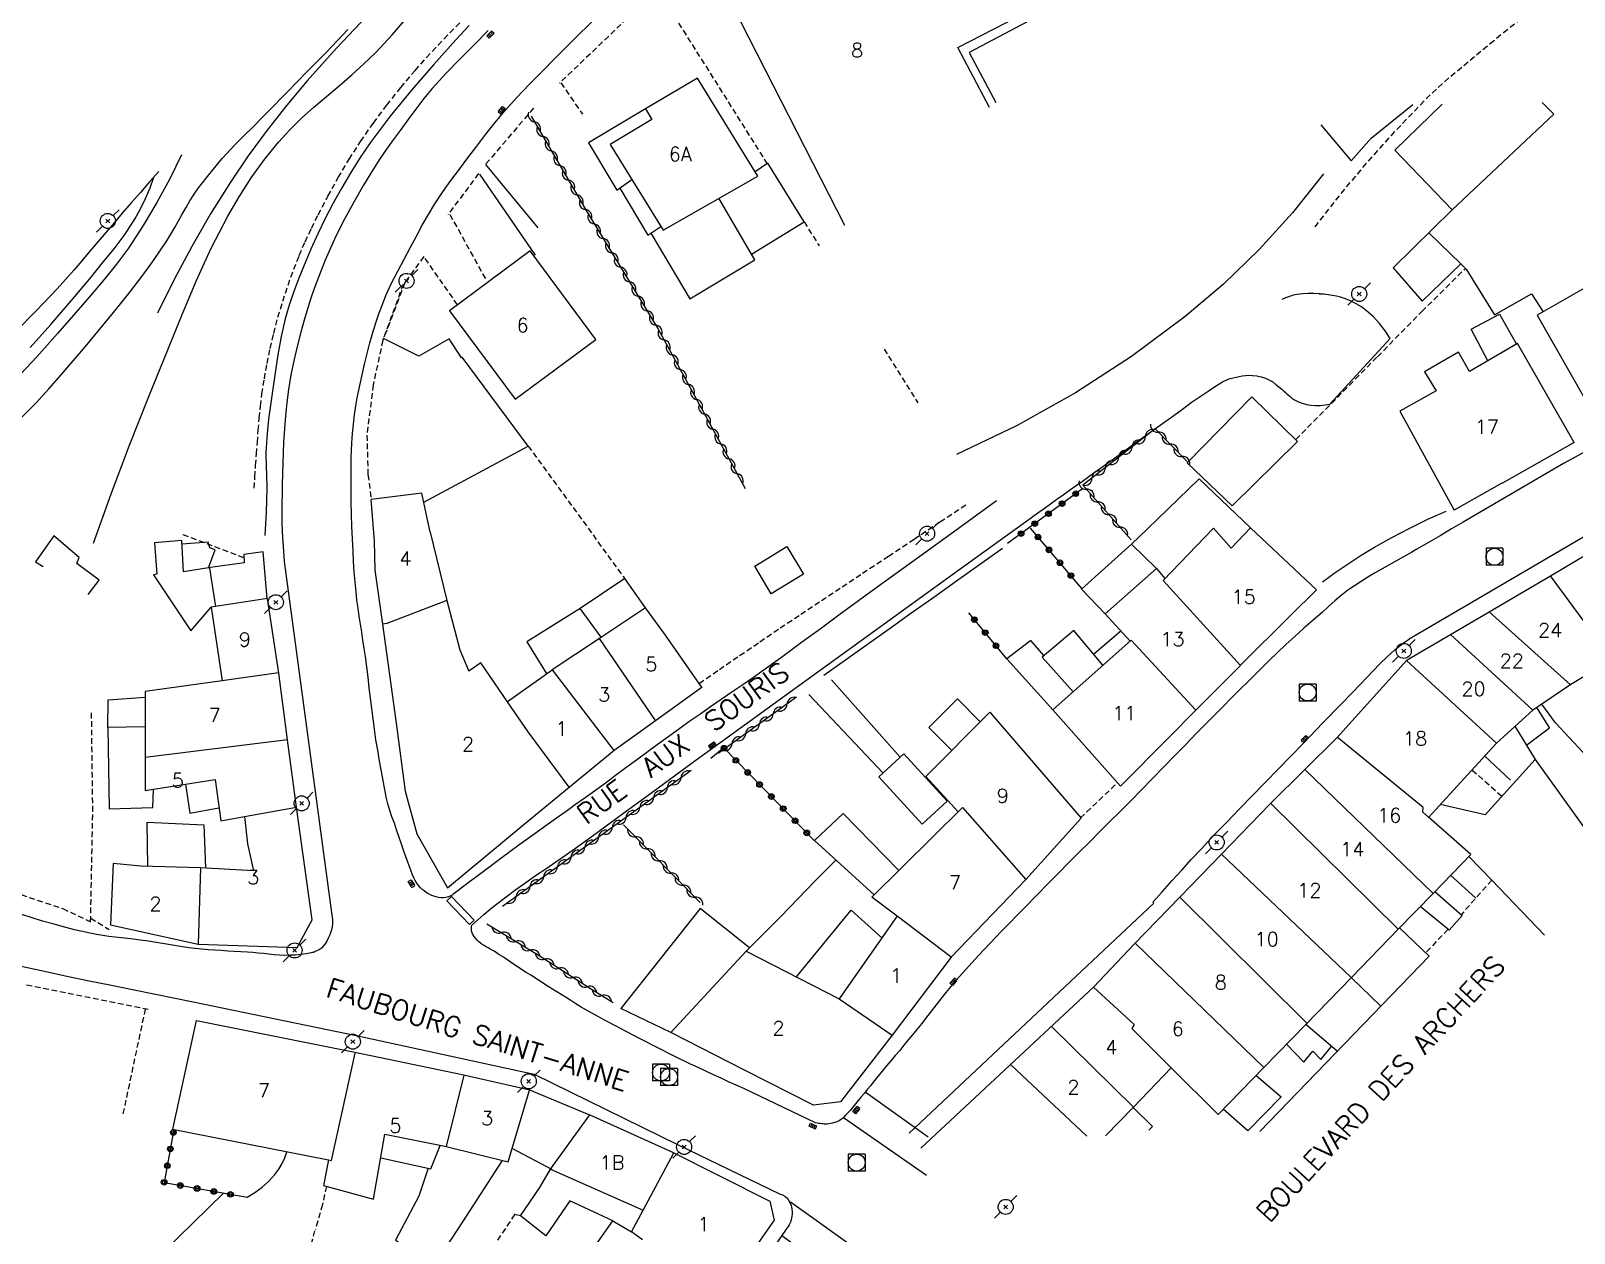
# Model space of a CAD drawing. Header units: millimetres. Extents: x 146000 to 147001, y 143000 to 144000.
# Drawn here: x 146626.7 to 146763.5, y 143201.2 to 143307.7 of the extents above; entities that cross this region are included whole.
import ezdxf
from ezdxf.enums import TextEntityAlignment as Align

# ---------------------------------------------------------------- set-up
doc = ezdxf.new("R2010")
doc.units = ezdxf.units.MM
doc.linetypes.add('DASHED', pattern=[0.75, 0.5, -0.25])
doc.layers.get('0').update_dxf_attribs({"linetype": 'CONTINUOUS'})
for name, color, linetype in [('W0008', 7, 'CONTINUOUS'), ('W0014', 7, 'CONTINUOUS'), ('W0017', 7, 'CONTINUOUS'), ('W0020', 2, 'CONTINUOUS'), ('W0070', 7, 'DASHED'), ('W0071', 7, 'CONTINUOUS'), ('W0101', 7, 'CONTINUOUS'), ('W0104', 1, 'CONTINUOUS'), ('W0112', 1, 'DASHED'), ('W0211', 2, 'CONTINUOUS'), ('W0214', 2, 'CONTINUOUS'), ('W0300', 7, 'CONTINUOUS'), ('W0310', 3, 'CONTINUOUS'), ('W0323', 7, 'CONTINUOUS'), ('W0333', 7, 'CONTINUOUS'), ('W0401', 7, 'CONTINUOUS'), ('W0402', 7, 'CONTINUOUS'), ('W0420', 7, 'CONTINUOUS'), ('W0473', 7, 'CONTINUOUS'), ('W0989', 7, 'CONTINUOUS'), ('W0991', 7, 'CONTINUOUS'), ('W1102', 7, 'CONTINUOUS')]:
    doc.layers.add(name, color=color, linetype=linetype)
doc.styles.get("Standard").update_dxf_attribs({"font": 'romans.shx', "width": 0.85})

# ---------------------------------------------------------------- blocks, each defined once
blk = doc.blocks.new('T473')
for p, q in [((-0.166667, 0.166667), (0.166667, -0.166667)), ((-0.166667, -0.166667), (0.166667, 0.166667)), ((0.500001, 0.500001), (1.000002, 1.000002)), ((-1.000002, -1.000002), (-0.500001, -0.500001))]:
    blk.add_line(p, q)
blk.add_ellipse((0, 0), major_axis=(0.471405, 0.471405), ratio=1, start_param=5.4977871438, end_param=11.780972451)
blk = doc.blocks.new('T420')
for p, q in [((0.75, 0.75), (-0.75, 0.75)), ((-0.75, 0.75), (-0.75, -0.75)), ((0.75, 0.75), (0.75, -0.75)), ((0.75, -0.75), (-0.75, -0.75))]:
    blk.add_line(p, q)
blk.add_ellipse((0, 0), major_axis=(-0.53, 0.53), ratio=1, start_param=3.926991, end_param=10.210176)
blk = doc.blocks.new('T401')
for p, q in [((-0.3, 0.3), (0, 0.3)), ((-0.3, -0.25), (-0.3, 0.3)), ((-0.3, 0.15), (0, 0.15)), ((-0.3, 0), (0, 0)), ((0, 0.3), (0, -0.25)), ((-0.3, -0.15), (0, -0.15)), ((-0.3, -0.25), (-0.3, -0.3)), ((-0.3, -0.3), (0, -0.3)), ((0, -0.3), (0, -0.25))]:
    blk.add_line(p, q)
blk = doc.blocks.new('t323o')
at = {"color": 0, "linetype": 'Continuous'}
for radius in [0.25, 0.15]:
    blk.add_circle((0, 0), radius, dxfattribs=at)
blk = doc.blocks.new('t310o')
at = {"color": 0, "linetype": 'Continuous'}
for centre, start, end in [((-0.5, 0.38), 216.8699, 323.1304), ((0.5, -0.37), 36.8699, 143.1303)]:
    blk.add_arc(centre, 0.625, start, end, dxfattribs=at)

msp = doc.modelspace()

# ---------------------------------------------------------------- linework, layer by layer
at = {"layer": 'W0008'}
for points in [[(146740.91, 143284.43), (146740.42, 143284.48), (146739.93, 143284.48), (146739.44, 143284.45), (146738.95, 143284.39), (146738.6, 143284.31), (146738.25, 143284.21), (146737.92, 143284.08), (146737.59, 143283.93)], [(146747.19, 143280.48), (146746.75, 143281.17), (146746.25, 143281.81), (146745.7, 143282.41), (146745.09, 143282.95), (146744.64, 143283.29), (146744.16, 143283.57), (146743.66, 143283.82), (146743.15, 143284.03), (146742.79, 143284.15), (146742.42, 143284.24), (146742.05, 143284.3), (146741.68, 143284.36), (146741.49, 143284.39), (146741.29, 143284.41), (146741.1, 143284.42), (146740.9, 143284.42)], [(146741.84, 143274.68), (146747.19, 143280.48)], [(146665.82, 143228.49), (146666.34, 143228.98), (146666.88, 143229.45), (146667.43, 143229.92), (146667.98, 143230.37), (146668.84, 143231.02), (146669.7, 143231.66), (146670.58, 143232.28), (146671.46, 143232.89), (146672.35, 143233.49), (146673.24, 143234.1), (146674.12, 143234.71), (146674.99, 143235.33), (146676.58, 143236.47), (146678.15, 143237.62), (146679.73, 143238.77), (146681.3, 143239.92), (146682.87, 143241.07), (146684.44, 143242.22), (146686.01, 143243.37), (146687.59, 143244.51), (146694.54, 143249.55), (146701.49, 143254.58), (146708.44, 143259.6), (146715.41, 143264.62), (146715.97, 143265.03), (146716.53, 143265.43), (146717.09, 143265.83), (146717.66, 143266.24), (146718.22, 143266.64), (146718.78, 143267.04), (146719.35, 143267.45), (146719.91, 143267.85), (146720.92, 143268.58), (146721.93, 143269.3), (146722.95, 143270.03), (146723.96, 143270.76), (146724.97, 143271.49), (146725.98, 143272.22), (146727, 143272.94), (146728.01, 143273.67), (146728.79, 143274.23), (146729.56, 143274.8), (146730.35, 143275.35), (146731.14, 143275.89), (146731.54, 143276.15), (146731.93, 143276.4), (146732.34, 143276.63), (146732.76, 143276.84), (146733.01, 143276.93), (146733.27, 143277.01), (146733.53, 143277.07), (146733.79, 143277.12), (146734.08, 143277.17), (146734.37, 143277.21), (146734.67, 143277.23), (146734.97, 143277.22), (146735.36, 143277.17), (146735.75, 143277.08), (146736.13, 143276.96), (146736.49, 143276.8), (146736.79, 143276.63), (146737.06, 143276.42), (146737.32, 143276.19), (146737.58, 143275.98), (146737.74, 143275.85), (146737.88, 143275.72), (146738.03, 143275.59), (146738.17, 143275.46), (146738.32, 143275.33), (146738.48, 143275.2), (146738.64, 143275.09), (146738.82, 143274.99), (146739.13, 143274.84), (146739.46, 143274.73), (146739.8, 143274.65), (146740.15, 143274.59), (146740.57, 143274.56), (146741, 143274.56), (146741.42, 143274.61), (146741.84, 143274.68)]]:
    msp.add_lwpolyline(points, dxfattribs=at)
at = {"layer": 'W0014'}
for points in [[(146660.55, 143232.97), (146660.4, 143233.36), (146660.25, 143233.76), (146660.1, 143234.16), (146659.95, 143234.56), (146659.75, 143235.15), (146659.54, 143235.75), (146659.34, 143236.35), (146659.14, 143236.94), (146658.94, 143237.52), (146658.73, 143238.09), (146658.53, 143238.67), (146658.36, 143239.25), (146658.25, 143239.72), (146658.15, 143240.2), (146658.07, 143240.68), (146657.98, 143241.15), (146657.81, 143242.1), (146657.63, 143243.04), (146657.47, 143243.99), (146657.31, 143244.93), (146657.18, 143245.85), (146657.06, 143246.77), (146656.94, 143247.7), (146656.83, 143248.62), (146656.72, 143249.54), (146656.61, 143250.47), (146656.49, 143251.39), (146656.37, 143252.31), (146656.27, 143253.02), (146656.16, 143253.74), (146656.05, 143254.45), (146655.94, 143255.16), (146655.83, 143255.87), (146655.73, 143256.59), (146655.63, 143257.3), (146655.55, 143258.02), (146655.46, 143258.92), (146655.39, 143259.82), (146655.33, 143260.73), (146655.28, 143261.63), (146655.23, 143262.72), (146655.18, 143263.81), (146655.14, 143264.9), (146655.12, 143265.99), (146655.12, 143266.65), (146655.11, 143267.3), (146655.11, 143267.96), (146655.11, 143268.61), (146655.11, 143269.27), (146655.12, 143269.92), (146655.15, 143270.57), (146655.18, 143271.23), (146655.24, 143272.06), (146655.32, 143272.88), (146655.42, 143273.71), (146655.54, 143274.53), (146655.66, 143275.22), (146655.79, 143275.9), (146655.94, 143276.58), (146656.09, 143277.26), (146656.3, 143278.21), (146656.53, 143279.15), (146656.76, 143280.1), (146657.03, 143281.03), (146657.29, 143281.86), (146657.57, 143282.68), (146657.88, 143283.49), (146658.2, 143284.3), (146658.7, 143285.39), (146659.24, 143286.46), (146659.8, 143287.52), (146660.37, 143288.58), (146660.89, 143289.55), (146661.42, 143290.52), (146661.96, 143291.48), (146662.54, 143292.43), (146663.23, 143293.47), (146663.96, 143294.49), (146664.71, 143295.49), (146665.46, 143296.49), (146666.25, 143297.54), (146667.05, 143298.59), (146667.86, 143299.62), (146668.71, 143300.63), (146669.78, 143301.83), (146670.9, 143303), (146672.03, 143304.15), (146673.17, 143305.3), (146674.85, 143306.99), (146676.55, 143308.67)], [(146665.58, 143308.22), (146664.39, 143306.94), (146662.41, 143304.73), (146660.46, 143302.49), (146658.57, 143300.19), (146656.79, 143297.81), (146655.9, 143296.52), (146655.07, 143295.19), (146654.28, 143293.84), (146653.52, 143292.47), (146652.82, 143291.13), (146652.16, 143289.76), (146651.54, 143288.39), (146650.95, 143286.99), (146650.48, 143285.82), (146650.03, 143284.64), (146649.62, 143283.45), (146649.27, 143282.24), (146648.9, 143280.65), (146648.62, 143279.05), (146648.38, 143277.44), (146648.15, 143275.83), (146647.97, 143274.59), (146647.8, 143273.34), (146647.67, 143272.08), (146647.58, 143270.83), (146647.56, 143270.37), (146647.56, 143269.91), (146647.57, 143269.46), (146647.59, 143269), (146647.61, 143268.55), (146647.62, 143268.09), (146647.63, 143267.63), (146647.63, 143267.18), (146647.61, 143266.14), (146647.58, 143265.1), (146647.53, 143264.06), (146647.46, 143263.02)], [(146667.25, 143307.77), (146666, 143306.5), (146664.74, 143305.24), (146663.5, 143303.96), (146662.3, 143302.64), (146661.56, 143301.74), (146660.84, 143300.81), (146660.14, 143299.87), (146659.45, 143298.92), (146658.84, 143298.09), (146658.24, 143297.25), (146657.66, 143296.4), (146657.1, 143295.53), (146656.21, 143294.07), (146655.35, 143292.58), (146654.53, 143291.07), (146653.76, 143289.54), (146653.27, 143288.5), (146652.82, 143287.44), (146652.39, 143286.37), (146651.98, 143285.3), (146651.61, 143284.25), (146651.26, 143283.19), (146650.94, 143282.12), (146650.64, 143281.05), (146650.32, 143279.79), (146650.03, 143278.52), (146649.77, 143277.25), (146649.56, 143275.97), (146649.4, 143274.81), (146649.29, 143273.64), (146649.21, 143272.48), (146649.13, 143271.31), (146649.08, 143270.36), (146649.05, 143269.42), (146649.03, 143268.48), (146649.01, 143267.54), (146649, 143266.71), (146648.98, 143265.89), (146648.97, 143265.06), (146648.98, 143264.24), (146649.01, 143263.36), (146649.05, 143262.48), (146649.12, 143261.6), (146649.19, 143260.72)], [(146794.52, 143287.09), (146778.86, 143278.29), (146762.54, 143269.42), (146753.65, 143264.21)], [(146748.87, 143253.86), (146791.54, 143278.86), (146795.47, 143281.29)], [(146712.29, 143266.1), (146708.8, 143263.57), (146705.31, 143261.03), (146701.82, 143258.5), (146698.33, 143255.96), (146697.5, 143255.35), (146696.67, 143254.74), (146695.85, 143254.14), (146695.02, 143253.53), (146694.2, 143252.92), (146693.37, 143252.31), (146692.54, 143251.71), (146691.71, 143251.11), (146690.76, 143250.45), (146689.81, 143249.79), (146688.86, 143249.13), (146687.91, 143248.48), (146686.95, 143247.83), (146686, 143247.17), (146685.05, 143246.51), (146684.11, 143245.84), (146683.17, 143245.17), (146682.24, 143244.49), (146681.31, 143243.81), (146680.39, 143243.12), (146679.46, 143242.43), (146678.54, 143241.75), (146677.61, 143241.06), (146676.68, 143240.38), (146675.84, 143239.78), (146675, 143239.18), (146674.16, 143238.58), (146673.32, 143237.98), (146672.48, 143237.38), (146671.64, 143236.78), (146670.8, 143236.18), (146669.96, 143235.57), (146668.5, 143234.49), (146667.04, 143233.4), (146665.58, 143232.3), (146664.13, 143231.2)], [(146753.65, 143264.21), (146752.63, 143263.61), (146751.61, 143263), (146750.58, 143262.41), (146749.56, 143261.81), (146749.09, 143261.55), (146748.62, 143261.28), (146748.15, 143261.02), (146747.68, 143260.76), (146747.21, 143260.5), (146746.74, 143260.23), (146746.27, 143259.96), (146745.8, 143259.69), (146745.2, 143259.32), (146744.6, 143258.96), (146744.01, 143258.58), (146743.44, 143258.17), (146742.85, 143257.71), (146742.27, 143257.23), (146741.71, 143256.73), (146741.17, 143256.21)], [(146649.19, 143260.72), (146653.39, 143229.39)], [(146741.17, 143256.21), (146740.35, 143255.51), (146739.54, 143254.81), (146738.74, 143254.09), (146737.95, 143253.36), (146736.43, 143251.92), (146734.94, 143250.45), (146733.46, 143248.97), (146731.99, 143247.49), (146731, 143246.49), (146730.02, 143245.5), (146729.04, 143244.49), (146728.07, 143243.49), (146727.09, 143242.49), (146726.11, 143241.49), (146725.14, 143240.49), (146724.16, 143239.49), (146723.25, 143238.58), (146722.35, 143237.67), (146721.44, 143236.76), (146720.54, 143235.85), (146719.63, 143234.95), (146718.72, 143234.04), (146717.82, 143233.12), (146716.92, 143232.21), (146714.84, 143230.08), (146712.75, 143227.96), (146710.69, 143225.8), (146708.69, 143223.59), (146708.24, 143223.06), (146707.8, 143222.53), (146707.37, 143221.98), (146706.95, 143221.44), (146706.53, 143220.89), (146706.11, 143220.34), (146705.68, 143219.79), (146705.25, 143219.25), (146704.87, 143218.79), (146704.48, 143218.32), (146704.1, 143217.86), (146703.72, 143217.4), (146703.33, 143216.94), (146702.94, 143216.48), (146702.56, 143216.02), (146702.18, 143215.56), (146701.91, 143215.23), (146701.65, 143214.91), (146701.38, 143214.58), (146701.12, 143214.25), (146700.85, 143213.93), (146700.59, 143213.6), (146700.32, 143213.28), (146700.05, 143212.95), (146699.81, 143212.66), (146699.57, 143212.37), (146699.32, 143212.08), (146699.07, 143211.8), (146698.93, 143211.66), (146698.79, 143211.51), (146698.64, 143211.36), (146698.48, 143211.24), (146698.35, 143211.17), (146698.22, 143211.1), (146698.08, 143211.05), (146697.95, 143211.01), (146697.78, 143210.96), (146697.61, 143210.91), (146697.43, 143210.88), (146697.26, 143210.86), (146697.14, 143210.86), (146697.03, 143210.87), (146696.92, 143210.88), (146696.81, 143210.89), (146696.67, 143210.91), (146696.54, 143210.93), (146696.41, 143210.96), (146696.27, 143210.98)], [(146746.25, 143251.62), (146746.48, 143251.87), (146746.73, 143252.11), (146746.98, 143252.34), (146747.23, 143252.57), (146747.63, 143252.91), (146748.04, 143253.24), (146748.46, 143253.56), (146748.89, 143253.86)], [(146704.56, 143210.06), (146726.23, 143230.45), (146726.23, 143230.45), (146726.23, 143230.45), (146726.23, 143230.45), (146726.23, 143230.45), (146726.23, 143230.45), (146726.23, 143230.45), (146726.23, 143230.45), (146726.23, 143230.45), (146726.23, 143230.45), (146726.15, 143230.53), (146727, 143231.48), (146727.85, 143232.43), (146728.71, 143233.38), (146729.58, 143234.33), (146730.45, 143235.27), (146731.57, 143236.46), (146732.7, 143237.63), (146733.83, 143238.81), (146734.97, 143239.98), (146736.11, 143241.14), (146737.25, 143242.31), (146738.39, 143243.48), (146739.52, 143244.65), (146741.2, 143246.39), (146742.89, 143248.13), (146744.57, 143249.88), (146746.24, 143251.62)], [(146664.13, 143231.19), (146663.94, 143231.08), (146663.73, 143231.01), (146663.51, 143230.95), (146663.29, 143230.92), (146663.08, 143230.92), (146662.86, 143230.95), (146662.66, 143231), (146662.45, 143231.06), (146662.27, 143231.13), (146662.09, 143231.2), (146661.92, 143231.3), (146661.75, 143231.4), (146661.57, 143231.53), (146661.41, 143231.66), (146661.25, 143231.81), (146661.1, 143231.98), (146660.94, 143232.21), (146660.79, 143232.45), (146660.66, 143232.7), (146660.55, 143232.97)], [(146651.58, 143226.05), (146651.12, 143225.96), (146650.66, 143225.89), (146650.19, 143225.85), (146649.72, 143225.83), (146649.25, 143225.82), (146648.77, 143225.84), (146648.29, 143225.87), (146647.82, 143225.92), (146647.34, 143225.97), (146646.87, 143226.01), (146646.4, 143226.06), (146645.92, 143226.1), (146645.34, 143226.14), (146644.76, 143226.17), (146644.18, 143226.2), (146643.6, 143226.24), (146643.01, 143226.27), (146642.43, 143226.31), (146641.85, 143226.36), (146641.27, 143226.42), (146640.73, 143226.49), (146640.18, 143226.57), (146639.64, 143226.66), (146639.1, 143226.75), (146638.56, 143226.84), (146638.02, 143226.94), (146637.48, 143227.02), (146636.94, 143227.11), (146636.39, 143227.18), (146635.84, 143227.24), (146635.29, 143227.3), (146634.75, 143227.36), (146634.2, 143227.42), (146633.65, 143227.49), (146633.1, 143227.57), (146632.56, 143227.66), (146631.58, 143227.86), (146630.6, 143228.09), (146629.63, 143228.34), (146628.67, 143228.6), (146627.75, 143228.86), (146626.84, 143229.14), (146625.93, 143229.43)], [(146653.39, 143229.39), (146653.43, 143229.2), (146653.45, 143229), (146653.46, 143228.81), (146653.45, 143228.61), (146653.42, 143228.34), (146653.36, 143228.08), (146653.28, 143227.83), (146653.19, 143227.58), (146653.08, 143227.33), (146652.96, 143227.08), (146652.81, 143226.84), (146652.64, 143226.62), (146652.48, 143226.47), (146652.31, 143226.35), (146652.12, 143226.24), (146651.93, 143226.15), (146651.84, 143226.11), (146651.75, 143226.08), (146651.66, 143226.06), (146651.57, 143226.05)], [(146696.27, 143210.98), (146694.85, 143211.67), (146693.43, 143212.35), (146692.01, 143213.02), (146690.59, 143213.69), (146689.91, 143214.01), (146689.24, 143214.32), (146688.56, 143214.62), (146687.89, 143214.93), (146687.21, 143215.24), (146686.54, 143215.55), (146685.86, 143215.87), (146685.19, 143216.19), (146683.74, 143216.9), (146682.29, 143217.63), (146680.85, 143218.37), (146679.41, 143219.11), (146678.55, 143219.56), (146677.68, 143220.02), (146676.82, 143220.48), (146675.97, 143220.96), (146675.5, 143221.24), (146675.03, 143221.53), (146674.57, 143221.82), (146674.11, 143222.11), (146673.34, 143222.59), (146672.57, 143223.07), (146671.8, 143223.56), (146671.03, 143224.05), (146670.62, 143224.31), (146670.22, 143224.57), (146669.81, 143224.84), (146669.41, 143225.11), (146669.01, 143225.38), (146668.6, 143225.65), (146668.2, 143225.91), (146667.79, 143226.18), (146667.62, 143226.28), (146667.44, 143226.38), (146667.26, 143226.48), (146667.08, 143226.58), (146666.91, 143226.68), (146666.73, 143226.79), (146666.56, 143226.91), (146666.4, 143227.04), (146666.27, 143227.18), (146666.14, 143227.33), (146666.02, 143227.48), (146665.92, 143227.65), (146665.88, 143227.73), (146665.84, 143227.82), (146665.8, 143227.91), (146665.78, 143228), (146665.77, 143228.12), (146665.77, 143228.25), (146665.79, 143228.37), (146665.82, 143228.49)], [(146625.88, 143224.87), (146627.93, 143224.42), (146629.92, 143223.99), (146631.9, 143223.57), (146633.89, 143223.17), (146635.88, 143222.76), (146637.62, 143222.4), (146639.36, 143222.05), (146641.1, 143221.7), (146642.84, 143221.36)], [(146642.84, 143221.36), (146655.71, 143218.68)], [(146655.71, 143218.68), (146671.32, 143215.29)], [(146671.32, 143215.29), (146684.08, 143209.03)], [(146684.08, 143209.03), (146693.12, 143204.67)], [(146693.12, 143204.67), (146693.33, 143204.6), (146693.53, 143204.49), (146693.7, 143204.35), (146693.85, 143204.18), (146694, 143203.92), (146694.1, 143203.64), (146694.15, 143203.35), (146694.18, 143203.06), (146694.18, 143202.89), (146694.17, 143202.72), (146694.14, 143202.56), (146694.1, 143202.39), (146694.07, 143202.28), (146694.03, 143202.17), (146693.98, 143202.06), (146693.93, 143201.95), (146693.84, 143201.8), (146693.75, 143201.66), (146693.64, 143201.52), (146693.53, 143201.38)], [(146693.53, 143201.38), (146681.24, 143183.56)]]:
    msp.add_lwpolyline(points, dxfattribs=at)
at = {"layer": 'W0017'}
for points in [[(146671.44, 143287.86), (146666.51, 143295.04)], [(146667.03, 143295.89), (146671.65, 143290.29)], [(146703.77, 143243.39), (146697.69, 143250.23)], [(146702.26, 143241.97), (146695.67, 143248.94)], [(146645.91, 143204.39), (146646.59, 143204.8), (146647.23, 143205.28), (146647.82, 143205.81), (146648.35, 143206.41), (146648.69, 143206.87), (146648.99, 143207.36), (146649.23, 143207.88), (146649.42, 143208.42)]]:
    msp.add_lwpolyline(points, dxfattribs=at)
at = {"layer": 'W0020'}
for points in [[(146706.25, 143209.7), (146700.66, 143213.7)], [(146698.73, 143211.45), (146706.1, 143206.35)], [(146694.03, 143203.98), (146700.37, 143199.47), (146698.43, 143197.14), (146693.26, 143200.99)]]:
    msp.add_lwpolyline(points, dxfattribs=at)
at = {"layer": 'W0070'}
msp.add_lwpolyline([(146740.53, 143290.38), (146742.84, 143293.34), (146745.26, 143296.21), (146747.77, 143299.01), (146750.37, 143301.72), (146751.45, 143302.74), (146752.56, 143303.73), (146753.7, 143304.68), (146754.83, 143305.63), (146756.03, 143306.62), (146757.23, 143307.6), (146758.45, 143308.56), (146759.69, 143309.5), (146760.41, 143310.03), (146761.14, 143310.55), (146761.87, 143311.05), (146762.61, 143311.56), (146763.35, 143312.06), (146764.08, 143312.57)], dxfattribs=at)
at = {"layer": 'W0071'}
for points in [[(146625.82, 143273.4), (146627.2, 143274.79), (146628.33, 143276.01), (146629.42, 143277.25), (146630.49, 143278.52), (146631.56, 143279.79), (146632.82, 143281.29), (146634.06, 143282.79), (146635.29, 143284.31), (146636.48, 143285.86), (146637.07, 143286.66), (146637.65, 143287.48), (146638.22, 143288.3), (146638.77, 143289.14), (146639.13, 143289.72), (146639.48, 143290.31), (146639.81, 143290.91), (146640.15, 143291.5), (146640.48, 143292.1), (146640.83, 143292.69), (146641.2, 143293.27), (146641.6, 143293.84), (146642.61, 143295.15), (146643.69, 143296.43), (146644.82, 143297.65), (146646, 143298.82)], [(146640.08, 143296.76), (146639.04, 143294.62), (146637.9, 143292.53), (146636.68, 143290.49), (146635.37, 143288.49), (146634.33, 143287.07), (146633.22, 143285.7), (146632.07, 143284.36), (146630.92, 143283.03), (146629.1, 143280.94), (146627.27, 143278.87), (146625.38, 143276.84)]]:
    msp.add_lwpolyline(points, dxfattribs=at)
at = {"layer": 'W0101'}
for points in [[(146701.32, 143318.03), (146688.23, 143311.32), (146698.82, 143290.53)], [(146708.86, 143306.26), (146724.68, 143314.43), (146722.72, 143318.15)], [(146711.67, 143300.95), (146708.86, 143306.26)], [(146772.37, 143287.67), (146771.57, 143289.05), (146760.2, 143282.54), (146765.87, 143272.6)], [(146763.48, 143271.26), (146758.48, 143280.05), (146754.22, 143277.55)], [(146754.22, 143277.55), (146753.24, 143279.28), (146750.23, 143277.54), (146751.26, 143275.84), (146748.05, 143274.04), (146752.86, 143265.26)], [(146763.48, 143271.26), (146757.08, 143267.64), (146757.09, 143267.66), (146752.86, 143265.26)], [(146662.12, 143263.32), (146661.39, 143266.77), (146656.89, 143266.22)], [(146656.87, 143266.22), (146657.15, 143262.51), (146657.2, 143259.96), (146657.9, 143255.18)], [(146727.06, 143259.04), (146731.52, 143263.68), (146733.1, 143261.9)], [(146740.65, 143258.21), (146734.82, 143263.7), (146733.1, 143261.9)], [(146662.12, 143263.32), (146663.58, 143257.26)], [(146761.38, 143259.46), (146764.68, 143261.4)], [(146721.92, 143256.08), (146726.48, 143260.11), (146727.23, 143259.22)], [(146755.96, 143256.27), (146761.38, 143259.46)], [(146740.65, 143258.21), (146738.36, 143255.94)], [(146647.69, 143257.44), (146642.72, 143256.67)], [(146642.72, 143256.67), (146643.68, 143250.15)], [(146648.69, 143250.84), (146647.69, 143257.44)], [(146663.58, 143257.26), (146664.73, 143252.88), (146665.53, 143251.01)], [(146686.23, 143249.52), (146682.96, 143254.2), (146681.21, 143256.63), (146677.11, 143253.9)], [(146721.92, 143256.08), (146724.13, 143253.67)], [(146738.36, 143255.94), (146733.9, 143251.5)], [(146752.54, 143254.26), (146755.96, 143256.27)], [(146657.9, 143255.18), (146659.09, 143246.39), (146659.09, 143246.4), (146659.9, 143240.36), (146660.92, 143236.59), (146663.64, 143231.8), (146670.45, 143237.44), (146674.42, 143240.71)], [(146748.69, 143252), (146752.54, 143254.26)], [(146677.11, 143253.9), (146672.92, 143251.11)], [(146723.29, 143240.82), (146717.28, 143247.58), (146724.22, 143253.75)], [(146668.97, 143248.3), (146666.6, 143251.75), (146665.53, 143251.01)], [(146733.9, 143251.5), (146733.91, 143251.51), (146729.96, 143247.56)], [(146748.69, 143252), (146742.45, 143245.11)], [(146766.01, 143251.51), (146767.97, 143249.26), (146770.21, 143246.47), (146769.21, 143245.61), (146770.36, 143244.17), (146768.55, 143242.69), (146770.18, 143240.8), (146768.15, 143239.11), (146766.69, 143241.24), (146761.84, 143246.42), (146760.63, 143248.09)], [(146643.68, 143250.15), (146636.85, 143249.2), (146636.86, 143243.34)], [(146649.48, 143244.92), (146648.69, 143250.84)], [(146672.93, 143251.1), (146668.97, 143248.3)], [(146682.09, 143246.63), (146686.23, 143249.61)], [(146708.91, 143238.54), (146706.04, 143241.68), (146711.7, 143247.37), (146719.79, 143237.97)], [(146729.96, 143247.56), (146727.56, 143245.13)], [(146759.83, 143247.55), (146756.61, 143244.61)], [(146760.63, 143248.09), (146759.83, 143247.55)], [(146678.43, 143244.01), (146682.09, 143246.63)], [(146650.27, 143238.96), (146649.48, 143244.92)], [(146727.56, 143245.13), (146723.29, 143240.82)], [(146742.45, 143245.11), (146739.62, 143242.3)], [(146756.61, 143244.61), (146750.57, 143238.05)], [(146636.86, 143243.34), (146636.86, 143240.43), (146643.06, 143241.39), (146643.55, 143237.73), (146645.66, 143238.12)], [(146674.42, 143240.71), (146678.43, 143244.01)], [(146739.62, 143242.3), (146736.52, 143239.23)], [(146641.57, 143226.81), (146650.32, 143226.52), (146651.67, 143228.98), (146650.27, 143238.96)], [(146703.49, 143229.29), (146701.26, 143230.98), (146709.29, 143238.91)], [(146736.52, 143239.23), (146732.24, 143234.8)], [(146645.66, 143238.12), (146645.94, 143235.7), (146646.47, 143233.32), (146641.75, 143233.59)], [(146719.79, 143237.97), (146714.91, 143232.55)], [(146754.32, 143234.75), (146750.57, 143238.06)], [(146732.24, 143234.8), (146728.54, 143230.98)], [(146641.75, 143233.59), (146636.47, 143233.71), (146634.02, 143233.95), (146633.79, 143228.52)], [(146750.98, 143231.31), (146754.32, 143234.75)], [(146714.91, 143232.55), (146708.27, 143225.66)], [(146728.54, 143230.98), (146724.51, 143226.82)], [(146747.9, 143228.15), (146750.98, 143231.31)], [(146633.79, 143228.52), (146641.57, 143226.81)], [(146703.48, 143229.27), (146698.36, 143221.98)], [(146743.75, 143223.87), (146747.9, 143228.15)], [(146724.51, 143226.82), (146720.9, 143222.99)], [(146683.45, 143218.97), (146690.13, 143226.18), (146698.36, 143221.98)], [(146708.27, 143225.66), (146703.04, 143218.75)], [(146739.7, 143219.7), (146743.75, 143223.87)], [(146720.9, 143222.99), (146705.59, 143208.73), (146705.59, 143208.73)], [(146641.38, 143220.04), (146639.28, 143210.43), (146653.12, 143207.7)], [(146641.41, 143220.05), (146655.44, 143217.25)], [(146690.04, 143215.61), (146683.45, 143218.97)], [(146703.04, 143218.75), (146698.47, 143212.85), (146696.08, 143212.54), (146690.04, 143215.61)], [(146735.98, 143215.87), (146739.7, 143219.7)], [(146655.44, 143217.25), (146664.96, 143215.25)], [(146727.78, 143215.84), (146724.43, 143212.37)], [(146727.78, 143215.84), (146731.93, 143211.71), (146735.98, 143215.87)], [(146664.96, 143215.25), (146670.96, 143213.91), (146670.92, 143213.9)], [(146663.54, 143208.87), (146669.04, 143207.53), (146670.92, 143213.88)], [(146672.79, 143206.86), (146676.25, 143211.7)], [(146676.25, 143211.7), (146683.54, 143208.4)], [(146724.43, 143212.37), (146721.97, 143209.83)], [(146653.12, 143207.7), (146652.65, 143205.43), (146657.08, 143204.2), (146658.1, 143209.98), (146663.56, 143208.87)], [(146683.54, 143208.4), (146692.21, 143204.04), (146692.61, 143202.35), (146687.84, 143195.57)], [(146672.79, 143206.86), (146680.98, 143203.23)], [(146680.93, 143200.61), (146679.95, 143201.31), (146680.98, 143203.23)]]:
    msp.add_lwpolyline(points, dxfattribs=at)
for points in [[(146691.14, 143294.88), (146685.79, 143303.56), (146681.2, 143300.84), (146681.77, 143299.89), (146678.07, 143297.67), (146682.75, 143290.09)], [(146663.83, 143282.95), (146669.64, 143275.1), (146676.79, 143280.39), (146670.98, 143288.24)]]:
    msp.add_lwpolyline(points, close=True, dxfattribs=at)
at = {"layer": 'W0104'}
for points in [[(146716.75, 143310.35), (146717.13, 143309.66), (146709.88, 143305.84), (146712.23, 143301.41)], [(146681.2, 143300.84), (146676.14, 143297.82)], [(146741.04, 143299.43), (146743.73, 143296.23), (146745.49, 143298.25), (146749.18, 143301.21)], [(146751.79, 143301.26), (146747.6, 143297.18), (146752.69, 143291.9), (146747.45, 143286.76), (146750.02, 143283.78), (146753.44, 143287.1), (146753.92, 143286.64), (146756.43, 143282.59), (146759.71, 143284.43)], [(146760.64, 143301.41), (146761.68, 143300.35), (146752.69, 143291.9)], [(146676.14, 143297.82), (146678.67, 143293.62), (146679.98, 143294.58)], [(146690.59, 143287.95), (146695.26, 143290.83), (146692.04, 143296.02), (146690.92, 143295.24)], [(146678.92, 143293.81), (146681.39, 143289.64), (146682.54, 143290.42)], [(146681.67, 143289.83), (146685.12, 143283.99), (146690.89, 143287.45), (146687.69, 143292.91)], [(146750.62, 143289.86), (146753.44, 143287.1)], [(146759.71, 143284.43), (146760.74, 143282.85)], [(146755.85, 143278.5), (146754.37, 143281.31), (146756.86, 143282.64), (146758.37, 143279.98)], [(146661.56, 143265.97), (146670.8, 143270.95), (146664.96, 143278.82), (146664.88, 143278.76), (146663.79, 143280.45), (146661.11, 143278.91), (146657.97, 143280.47)], [(146734.82, 143263.7), (146734.82, 143263.7), (146730.26, 143268.05), (146725.66, 143263.58), (146724.27, 143262.26), (146719.82, 143258.27), (146721.92, 143256.08)], [(146631.81, 143257.79), (146632.77, 143259.08), (146630.79, 143260.54), (146631.02, 143261.07), (146628.77, 143263.01), (146627.13, 143260.69), (146627.81, 143260.27)], [(146647.31, 143261.57), (146645.6, 143261.34), (146645.64, 143260.61), (146642.65, 143260.18), (146642.66, 143260.19), (146640.27, 143259.82), (146640.11, 143262.59), (146637.68, 143262.37), (146637.89, 143259.6), (146637.61, 143259.53), (146640.92, 143254.59), (146642.72, 143256.67)], [(146642.47, 143260.16), (146643.06, 143261.76), (146642.58, 143261.92), (146642.44, 143262.45), (146640.13, 143262.27)], [(146726.48, 143260.11), (146724.27, 143262.26)], [(146647.68, 143257.44), (146647.31, 143261.57)], [(146643.11, 143256.73), (146642.6, 143260.14)], [(146681.21, 143256.63), (146679.36, 143259.21), (146675.42, 143256.57), (146670.69, 143253.61), (146672.44, 143250.75)], [(146677.26, 143254.01), (146675.42, 143256.57)], [(146721.72, 143251.53), (146719.15, 143254.61), (146716.34, 143252.25), (146719.08, 143249.17)], [(146723.32, 143254.56), (146720.91, 143252.5)], [(146716.5, 143252.38), (146715.34, 143253.73), (146713.2, 143252.09), (146717.28, 143247.58)], [(146633.54, 143246.02), (146633.59, 143248.45), (146636.85, 143248.71)], [(146710.85, 143246.51), (146708.84, 143248.55), (146706.3, 143246.01), (146708.33, 143243.98)], [(146760.14, 143247.77), (146761.3, 143245.96), (146759.28, 143244.44)], [(146636.86, 143246.06), (146633.56, 143246.02), (146633.66, 143238.8), (146637.53, 143238.92), (146637.59, 143240.55)], [(146767.77, 143232.39), (146766.04, 143234.88), (146760.05, 143243.18), (146758.26, 143246.12)], [(146760.04, 143243.17), (146755.6, 143238.28), (146751.62, 143239.2)], [(146755.57, 143243.48), (146757.85, 143241.33)], [(146640.43, 143240.98), (146640.83, 143238.42), (146643.39, 143238.89)], [(146637.1, 143233.7), (146637.04, 143237.61), (146642.05, 143237.39), (146642.2, 143233.57)], [(146703.63, 143233.34), (146698.71, 143238.4), (146696.17, 143235.99), (146701.45, 143231.17)], [(146690.13, 143226.18), (146693.19, 143229.25), (146696.24, 143232.43), (146698.06, 143234.26)], [(146754.14, 143234.57), (146756.18, 143232.49)], [(146752.53, 143232.92), (146754.76, 143230.88)], [(146756.18, 143232.49), (146760.86, 143227.61)], [(146751.13, 143231.48), (146753.56, 143229.35), (146752.4, 143228.04), (146749.83, 143230.14)], [(146690.42, 143226.48), (146686.03, 143229.97), (146679.02, 143221.1)], [(146694.57, 143223.93), (146699.42, 143229.81), (146702.15, 143227.38)], [(146735.62, 143210.22), (146750.64, 143225.76), (146748.02, 143228.27)], [(146743.74, 143223.87), (146746.35, 143221.32)], [(146683.45, 143218.97), (146679.02, 143221.1)], [(146742.48, 143217.32), (146739.7, 143219.7)], [(146655.48, 143217.16), (146655.48, 143217.16)], [(146738, 143217.95), (146739.54, 143216.36), (146740.33, 143217.32), (146741.04, 143216.59), (146741.98, 143217.75)], [(146735.32, 143215.18), (146737.51, 143213.28)], [(146670.92, 143213.9), (146676.24, 143211.69), (146676.25, 143211.7)], [(146737.51, 143213.28), (146734.58, 143210.26), (146732.39, 143212.18)], [(146724.42, 143212.34), (146726.13, 143210.64), (146725.79, 143210.33)], [(146657.73, 143207.89), (146662.18, 143206.91), (146663.01, 143208.98)], [(146663.56, 143208.87), (146663.54, 143208.87)], [(146661.95, 143206.96), (146661.11, 143204.48), (146659.04, 143200.58), (146662.51, 143198.36), (146665.02, 143202.2), (146668.52, 143207.65)], [(146672.94, 143206.8), (146669.38, 143208.69)], [(146676.54, 143194.28), (146674.03, 143196.21), (146678.31, 143202.29), (146674.48, 143204.07), (146672.36, 143200.95), (146670.11, 143202.73), (146671.82, 143205.24), (146672.79, 143206.86)], [(146678.31, 143202.29), (146679.95, 143201.31)]]:
    msp.add_lwpolyline(points, dxfattribs=at)
for points in [[(146733.17, 143265.65), (146738.98, 143271.36), (146734.93, 143275.32), (146729.2, 143269.47)], [(146695.21, 143259.61), (146692.34, 143257.87), (146690.87, 143260.3), (146693.73, 143262.04)], [(146707.93, 143239.48), (146704.08, 143243.67), (146701.87, 143241.64), (146705.72, 143237.45)]]:
    msp.add_lwpolyline(points, close=True, dxfattribs=at)
at = {"layer": 'W0112'}
for points in [[(146682.27, 143311.43), (146673.58, 143303.11)], [(146692.02, 143295.95), (146682.27, 143311.43)], [(146646.53, 143267.21), (146646.58, 143268.22), (146646.65, 143269.24), (146646.72, 143270.25), (146646.8, 143271.27), (146646.88, 143272.35), (146646.97, 143273.42), (146647.08, 143274.5), (146647.21, 143275.57), (146647.42, 143276.92), (146647.66, 143278.27), (146647.94, 143279.61), (146648.25, 143280.94), (146648.63, 143282.38), (146649.06, 143283.8), (146649.52, 143285.22), (146650.03, 143286.62), (146650.52, 143287.85), (146651.04, 143289.06), (146651.6, 143290.26), (146652.19, 143291.45), (146653.06, 143293.11), (146653.97, 143294.75), (146654.93, 143296.37), (146655.95, 143297.95), (146657.08, 143299.58), (146658.27, 143301.17), (146659.51, 143302.72), (146660.78, 143304.24), (146661.78, 143305.38), (146662.81, 143306.48), (146663.86, 143307.57), (146664.91, 143308.65)], [(146673.7, 143303.14), (146675.61, 143300.36)], [(146671.27, 143300.9), (146667, 143295.88)], [(146666.4, 143295.1), (146663.7, 143291.47)], [(146663.86, 143291.48), (146667.12, 143285.58)], [(146695.25, 143290.82), (146696.58, 143288.71)], [(146661.55, 143287.75), (146659.86, 143285.43), (146657.92, 143280.33)], [(146664.54, 143283.47), (146661.55, 143287.75)], [(146746.06, 143278.87), (146749.98, 143282.87), (146753.86, 143286.7)], [(146659.72, 143285.3), (146657.92, 143280.33), (146657.06, 143276.37), (146656.51, 143271.93), (146656.6, 143268.42), (146656.89, 143266.22)], [(146702.34, 143279.55), (146705.33, 143274.79)], [(146738.82, 143271.52), (146746.05, 143278.87)], [(146670.8, 143270.95), (146679.36, 143259.21)], [(146685.95, 143249.92), (146687.74, 143251.15), (146689.54, 143252.39), (146691.34, 143253.61), (146693.14, 143254.83), (146694.96, 143256.05), (146696.78, 143257.26), (146698.61, 143258.47), (146700.43, 143259.68), (146702.72, 143261.19), (146705, 143262.71), (146707.29, 143264.23), (146709.57, 143265.74)], [(146645.61, 143261.04), (146640.12, 143263.14)], [(146624.46, 143231.68), (146629.56, 143229.96), (146632.02, 143228.8), (146632.22, 143238.57), (146632.11, 143247.35)], [(146754.45, 143242.24), (146757.09, 143239.92)], [(146719.74, 143238), (146723.03, 143241.12)], [(146756.19, 143232.49), (146753.49, 143229.44)], [(146632.04, 143229.12), (146633.67, 143228.1)], [(146752.3, 143228.12), (146750.33, 143226.05)], [(146637.14, 143221.01), (146626.18, 143223.22)], [(146634.92, 143211.77), (146636.89, 143221.06)], [(146652.92, 143205.35), (146652.56, 143203.73), (146651.94, 143201.53)], [(146670.11, 143202.73), (146669.61, 143202.87), (146666.39, 143198.05), (146664.09, 143194.87), (146660.46, 143190.41)], [(146650.55, 143196.6), (146651.94, 143201.53)]]:
    msp.add_lwpolyline(points, dxfattribs=at)
at = {"layer": 'W0211'}
for points in [[(146656.48, 143309.03), (146653.8, 143306.22), (146651.21, 143303.33), (146649.4, 143301.17), (146647.66, 143298.95), (146646, 143296.67), (146644.42, 143294.33), (146642.65, 143291.52), (146640.99, 143288.65), (146639.42, 143285.72), (146637.96, 143282.74)], [(146638.06, 143295.28), (146637.25, 143294.36), (146636.44, 143293.43), (146635.63, 143292.5), (146634.82, 143291.58), (146634.1, 143290.74), (146633.39, 143289.9), (146632.67, 143289.05), (146631.96, 143288.21), (146631.25, 143287.37), (146630.53, 143286.53), (146629.8, 143285.7), (146629.05, 143284.89), (146627.23, 143282.97), (146625.36, 143281.09)]]:
    msp.add_lwpolyline(points, dxfattribs=at)
at = {"layer": 'W0214'}
msp.add_lwpolyline([(146626.67, 143279.68), (146628.51, 143281.73), (146630.31, 143283.81), (146632.06, 143285.92), (146633.09, 143287.18), (146634.11, 143288.44), (146635.08, 143289.74), (146635.96, 143291.11), (146636.46, 143291.99), (146636.9, 143292.9), (146637.29, 143293.84), (146637.63, 143294.79)], dxfattribs=at)
at = {"layer": 'W0300'}
for points in [[(146632.27, 143262.35), (146633.85, 143266.71), (146635.48, 143271.04), (146637.18, 143275.35), (146638.93, 143279.64), (146640.15, 143282.6), (146641.39, 143285.56), (146642.71, 143288.49), (146644.19, 143291.34), (146645.19, 143293.05), (146646.26, 143294.72), (146647.42, 143296.34), (146648.67, 143297.89), (146649.67, 143298.97), (146650.72, 143300), (146651.81, 143300.98), (146652.93, 143301.94), (146654.05, 143302.88), (146655.16, 143303.84), (146656.25, 143304.82), (146657.3, 143305.84), (146658.78, 143307.43), (146660.18, 143309.08)], [(146741.29, 143295.07), (146738.54, 143291.62), (146735.57, 143288.36), (146732.4, 143285.29), (146729.03, 143282.44), (146724.27, 143278.9), (146719.29, 143275.67), (146714.12, 143272.76), (146708.76, 143270.2)], [(146741.2, 143258.92), (146742.31, 143259.74), (146743.45, 143260.53), (146744.6, 143261.28), (146745.79, 143261.99), (146747.34, 143262.86), (146748.93, 143263.69), (146750.53, 143264.47), (146752.16, 143265.19)], [(146712.82, 143261.87), (146710.79, 143260.43), (146708.76, 143258.98), (146706.74, 143257.54), (146704.71, 143256.1), (146702.78, 143254.73), (146700.86, 143253.36), (146698.93, 143251.99), (146697.01, 143250.63)]]:
    msp.add_lwpolyline(points, dxfattribs=at)
at = {"layer": 'W0310'}
for points in [[(146671.05, 143300.19), (146675.93, 143291.82), (146682.29, 143281.37), (146690.02, 143267.18)], [(146729.2, 143269.57), (146726.37, 143272.47), (146719.95, 143267.48), (146724.24, 143262.63)], [(146694.58, 143248.7), (146687.64, 143243.7)], [(146685.24, 143242.2), (146668.52, 143230.16)], [(146686.04, 143230.51), (146679.26, 143237.4)], [(146667.14, 143228.61), (146671.77, 143225.8), (146676.31, 143222.87), (146678.32, 143221.64)]]:
    msp.add_lwpolyline(points, dxfattribs=at)
at = {"layer": 'W0323'}
for points in [[(146719.93, 143267.17), (146713.26, 143262.31)], [(146719.86, 143258.32), (146715.31, 143263.68)], [(146713.2, 143252.1), (146709.86, 143256.16)], [(146696.17, 143235.98), (146688.13, 143244.2), (146686.99, 143243.27)], [(146639.41, 143210.4), (146638.54, 143205.68), (146645.89, 143204.38)]]:
    msp.add_lwpolyline(points, dxfattribs=at)
at = {"layer": 'W0333'}
for points in [[(146646.02, 143298.82), (146647.74, 143300.58), (146649.47, 143302.35), (146651.19, 143304.11), (146652.92, 143305.87), (146654.82, 143307.86)], [(146623.85, 143187.46), (146627.6, 143188.9), (146643.84, 143204.78)]]:
    msp.add_lwpolyline(points, dxfattribs=at)
at = {"layer": 'W0402'}
msp.add_lwpolyline([(146663.59, 143230.65), (146665.59, 143228.55), (146666, 143228.94), (146664, 143231.04)], close=True, dxfattribs=at)
at = {"layer": 'W1102'}
for points in [[(146766.85, 143252.03), (146761.38, 143259.46)], [(146733.91, 143251.51), (146727.06, 143259.04)], [(146663.58, 143257.26), (146658.27, 143255.24), (146657.9, 143255.18)], [(146755.96, 143256.27), (146763.17, 143249.8)], [(146752.54, 143254.26), (146759.83, 143247.56)], [(146682.09, 143246.63), (146677.11, 143253.9)], [(146724.22, 143253.75), (146729.96, 143247.56)], [(146756.61, 143244.61), (146748.64, 143251.94)], [(146766, 143251.52), (146763.2, 143249.82)], [(146648.68, 143250.85), (146643.68, 143250.15)], [(146672.92, 143251.11), (146678.39, 143243.98)], [(146763.2, 143249.82), (146760.63, 143248.09)], [(146674.42, 143240.71), (146670.79, 143245.64), (146668.97, 143248.3)], [(146649.48, 143244.92), (146636.86, 143243.34)], [(146750.57, 143238.06), (146750.07, 143238.5), (146750.12, 143238.92), (146742.49, 143245.15)], [(146739.62, 143242.3), (146750.98, 143231.31)], [(146645.66, 143238.12), (146650.27, 143238.96)], [(146709.29, 143238.91), (146714.91, 143232.55)], [(146747.9, 143228.15), (146736.59, 143239.3)], [(146743.74, 143223.87), (146732.24, 143234.8)], [(146641.75, 143233.59), (146641.57, 143226.81)], [(146728.54, 143230.98), (146739.8, 143219.81)], [(146708.27, 143225.66), (146703.49, 143229.29)], [(146735.98, 143215.87), (146724.6, 143226.91)], [(146720.9, 143222.99), (146724.51, 143219.69), (146724.28, 143219.33), (146727.78, 143215.84)], [(146698.36, 143221.98), (146703.04, 143218.75)], [(146724.43, 143212.37), (146717.16, 143219.51)], [(146653.12, 143207.7), (146653.38, 143207.64), (146655.48, 143217.16)], [(146720.3, 143209.79), (146713.54, 143216.14)], [(146665.1, 143215.19), (146663.53, 143208.87)], [(146680.98, 143203.23), (146683.7, 143208.32)]]:
    msp.add_lwpolyline(points, dxfattribs=at)

# ---------------------------------------------------------------- block references
at = {"layer": 'W0310'}
for p, rotation in [((146671.34, 143299.69), 300.2530329061439), ((146672.1, 143298.39), 300.2530329061439), ((146672.85, 143297.1), 300.2530329061439), ((146673.61, 143295.8), 300.2530329061439), ((146674.37, 143294.51), 300.2530329061439), ((146675.12, 143293.21), 300.2530329061439), ((146675.88, 143291.91), 300.2530329061439), ((146676.65, 143290.63), 301.3046648092699), ((146677.43, 143289.35), 301.3046648092699), ((146678.21, 143288.07), 301.3046648092699), ((146678.99, 143286.79), 301.3046648092699), ((146679.77, 143285.51), 301.3046648092699), ((146680.55, 143284.22), 301.3046648092699), ((146681.33, 143282.94), 301.3046648092699), ((146682.11, 143281.66), 301.3046648092699), ((146682.84, 143280.35), 298.6104596659323), ((146683.56, 143279.03), 298.6104596659323), ((146684.28, 143277.72), 298.6104596659323), ((146685, 143276.4), 298.6104596659323), ((146685.72, 143275.08), 298.6104596659323), ((146686.43, 143273.77), 298.6104596659323), ((146687.15, 143272.45), 298.6104596659323), ((146726.64, 143272.19), 134.2398352400296), ((146687.87, 143271.13), 298.6104596659323), ((146725.49, 143271.79), 217.8113292533966), ((146727.69, 143271.12), 134.2398352400296), ((146688.59, 143269.82), 298.6104596659323), ((146723.12, 143269.95), 217.8113292533966), ((146724.31, 143270.87), 217.8113292533966), ((146728.73, 143270.04), 134.2398352400296), ((146689.31, 143268.5), 298.6104596659323), ((146721.94, 143269.03), 217.8113292533966), ((146720.27, 143267.12), 311.541035691928), ((146720.75, 143268.11), 217.8113292533966), ((146721.26, 143266), 311.541035691928), ((146722.26, 143264.88), 311.541035691928), ((146723.25, 143263.76), 311.541035691928), ((146693.73, 143248.08), 215.7386601233663), ((146691.29, 143246.33), 215.7386601233663), ((146692.51, 143247.21), 215.7386601233663), ((146690.07, 143245.46), 215.7386601233663), ((146688.86, 143244.58), 215.7386601233663), ((146684.34, 143241.56), 215.7603860249861), ((146681.91, 143239.8), 215.7603860249861), ((146683.12, 143240.68), 215.7603860249861), ((146680.69, 143238.93), 215.7603860249861), ((146678.25, 143237.17), 215.7603860249861), ((146679.47, 143238.05), 215.7603860249861), ((146675.82, 143235.42), 215.7603860249861), ((146677.04, 143236.3), 215.7603860249861), ((146680.31, 143236.33), 134.5308536415626), ((146681.36, 143235.26), 134.5308536415626), ((146674.6, 143234.54), 215.7603860249861), ((146682.41, 143234.19), 134.5308536415626), ((146672.17, 143232.79), 215.7603860249861), ((146673.39, 143233.67), 215.7603860249861), ((146683.46, 143233.12), 134.5308536415626), ((146670.95, 143231.91), 215.7603860249861), ((146684.52, 143232.05), 134.5308536415626), ((146669.73, 143231.04), 215.7603860249861), ((146685.57, 143230.98), 134.5308536415626), ((146668.43, 143227.83), 328.7385302914801), ((146669.71, 143227.05), 328.7385302914801), ((146670.99, 143226.27), 328.7385302914801), ((146672.26, 143225.48), 327.1608119120071), ((146673.52, 143224.67), 327.1608119120071), ((146674.78, 143223.85), 327.1608119120071), ((146676.05, 143223.04), 327.1608119120071), ((146677.32, 143222.25), 328.5830753569416)]:
    msp.add_blockref('t310o', p, dxfattribs=dict(at, rotation=rotation))
at = {"layer": 'W0323'}
for p, rotation in [((146719.32, 143266.73), 216.0962967668115), ((146716.9, 143264.96), 216.0962967668115), ((146718.11, 143265.85), 216.0962967668115), ((146714.48, 143263.19), 216.0962967668115), ((146715.69, 143264.08), 216.0962967668115), ((146715.98, 143262.89), 130.3477829679221), ((146716.95, 143261.75), 130.3477829679221), ((146717.92, 143260.61), 130.3477829679221), ((146718.89, 143259.47), 130.3477829679221), ((146710.34, 143255.57), 129.4610836889267), ((146711.3, 143254.42), 129.4610836889267), ((146712.25, 143253.26), 129.4610836889267), ((146688.15, 143244.18), 134.4009884600014), ((146689.2, 143243.1), 134.4009884600014), ((146690.25, 143242.03), 134.4009884600014), ((146691.3, 143240.96), 134.4009884600014), ((146692.35, 143239.89), 134.4009884600014), ((146693.4, 143238.82), 134.4009884600014), ((146694.45, 143237.75), 134.4009884600014), ((146695.49, 143236.67), 134.4009884600014), ((146639.36, 143210.13), 259.5232997980741), ((146639.09, 143208.66), 259.5232997980741), ((146638.82, 143207.18), 259.5232997980741), ((146638.54, 143205.71), 259.5232997980741), ((146639.98, 143205.42), 350.0231268434228), ((146641.46, 143205.16), 350.0231268434228), ((146642.94, 143204.9), 350.0231268434228), ((146644.42, 143204.64), 350.0231268434228)]:
    msp.add_blockref('t323o', p, dxfattribs=dict(at, rotation=rotation))
at = {"layer": 'W0401'}
for p, rotation in [((146667.35, 143307.52), 135.5073504356369), ((146668.56, 143300.63), 319.2287259572667), ((146687.19, 143244.31), 305.9960335724999), ((146739.73, 143244.89), 316.002800291513), ((146660.59, 143232.25), 30.31802491523669), ((146708.37, 143223.58), 139.2809616501772), ((146699.76, 143212.2), 139.985290757389), ((146696.1, 143210.82), 64.22412214393383)]:
    msp.add_blockref('T401', p, dxfattribs=dict(at, rotation=rotation))
at = {"layer": 'W0420'}
for p in [(146756.43, 143261.14), (146739.87, 143249.11), (146682.57, 143215.44), (146683.28, 143215.04), (146699.91, 143207.45)]:
    msp.add_blockref('T420', p, dxfattribs=at)
at = {"layer": 'W0473'}
for p in [(146633.55, 143290.9), (146660.02, 143285.59), (146744.44, 143284.43), (146706.15, 143263.19), (146648.44, 143257.11), (146748.39, 143252.8), (146650.73, 143239.29), (146731.81, 143235.83), (146650.1, 143226.26), (146655.26, 143218.17), (146670.85, 143214.66), (146684.62, 143208.84), (146713.11, 143203.53)]:
    msp.add_blockref('T473', p, dxfattribs=at)

# ---------------------------------------------------------------- texts
at = {"layer": 'W0989'}
for s, rotation, p in [('RUE  AUX  SOURIS  ', 35.9334, (146675.95, 143237.37)), ('BOULEVARD DES ARCHERS ', 47.2122, (146736.45, 143202.04)), ('FAUBOURG SAINT-ANNE', 342.4221, (146652.75, 143222.19))]:
    msp.add_text(s, height=1.75, rotation=rotation, dxfattribs=at).set_placement(p)
at = {"layer": 'W0991'}
for s, p in [('8', (146699.95, 143306.03)), ('6A', (146684.27, 143296.83)), ('6', (146670.31, 143281.67)), ('17', (146755.75, 143272.65)), ('4', (146659.93, 143260.98)), ('15', (146734.2, 143257.6)), ('9', (146645.69, 143253.8)), ('13', (146727.89, 143253.83)), ('24', (146761.36, 143254.63)), ('5', (146681.71, 143251.63)), ('22', (146757.96, 143251.91)), ('20', (146754.57, 143249.44)), ('3', (146677.54, 143248.94)), ('7', (146643.02, 143247.1)), ('11', (146723.61, 143247.29)), ('1', (146673.76, 143245.91)), ('2', (146665.47, 143244.53)), ('18', (146749.39, 143245.03)), ('5', (146639.76, 143241.33)), ('9', (146712.85, 143239.96)), ('16', (146747.1, 143238.23)), ('14', (146743.83, 143235.23)), ('3', (146646.44, 143232.74)), ('7', (146708.62, 143232.28)), ('12', (146740.02, 143231.58)), ('2', (146637.77, 143230.38)), ('10', (146736.24, 143227.25)), ('1', (146703.4, 143224.02)), ('8', (146732.17, 143223.43)), ('2', (146692.98, 143219.36)), ('6', (146728.36, 143219.31)), ('4', (146722.47, 143217.68)), ('7', (146647.39, 143213.85)), ('2', (146719.12, 143214.14)), ('3', (146667.17, 143211.39)), ('5', (146659.03, 143210.73)), ('1B', (146678.23, 143207.46)), ('1', (146686.33, 143201.99))]:
    msp.add_text(s, height=1.25, dxfattribs=at).set_placement(p, align=Align.MIDDLE_CENTER)

doc.saveas('drawing.dxf')
